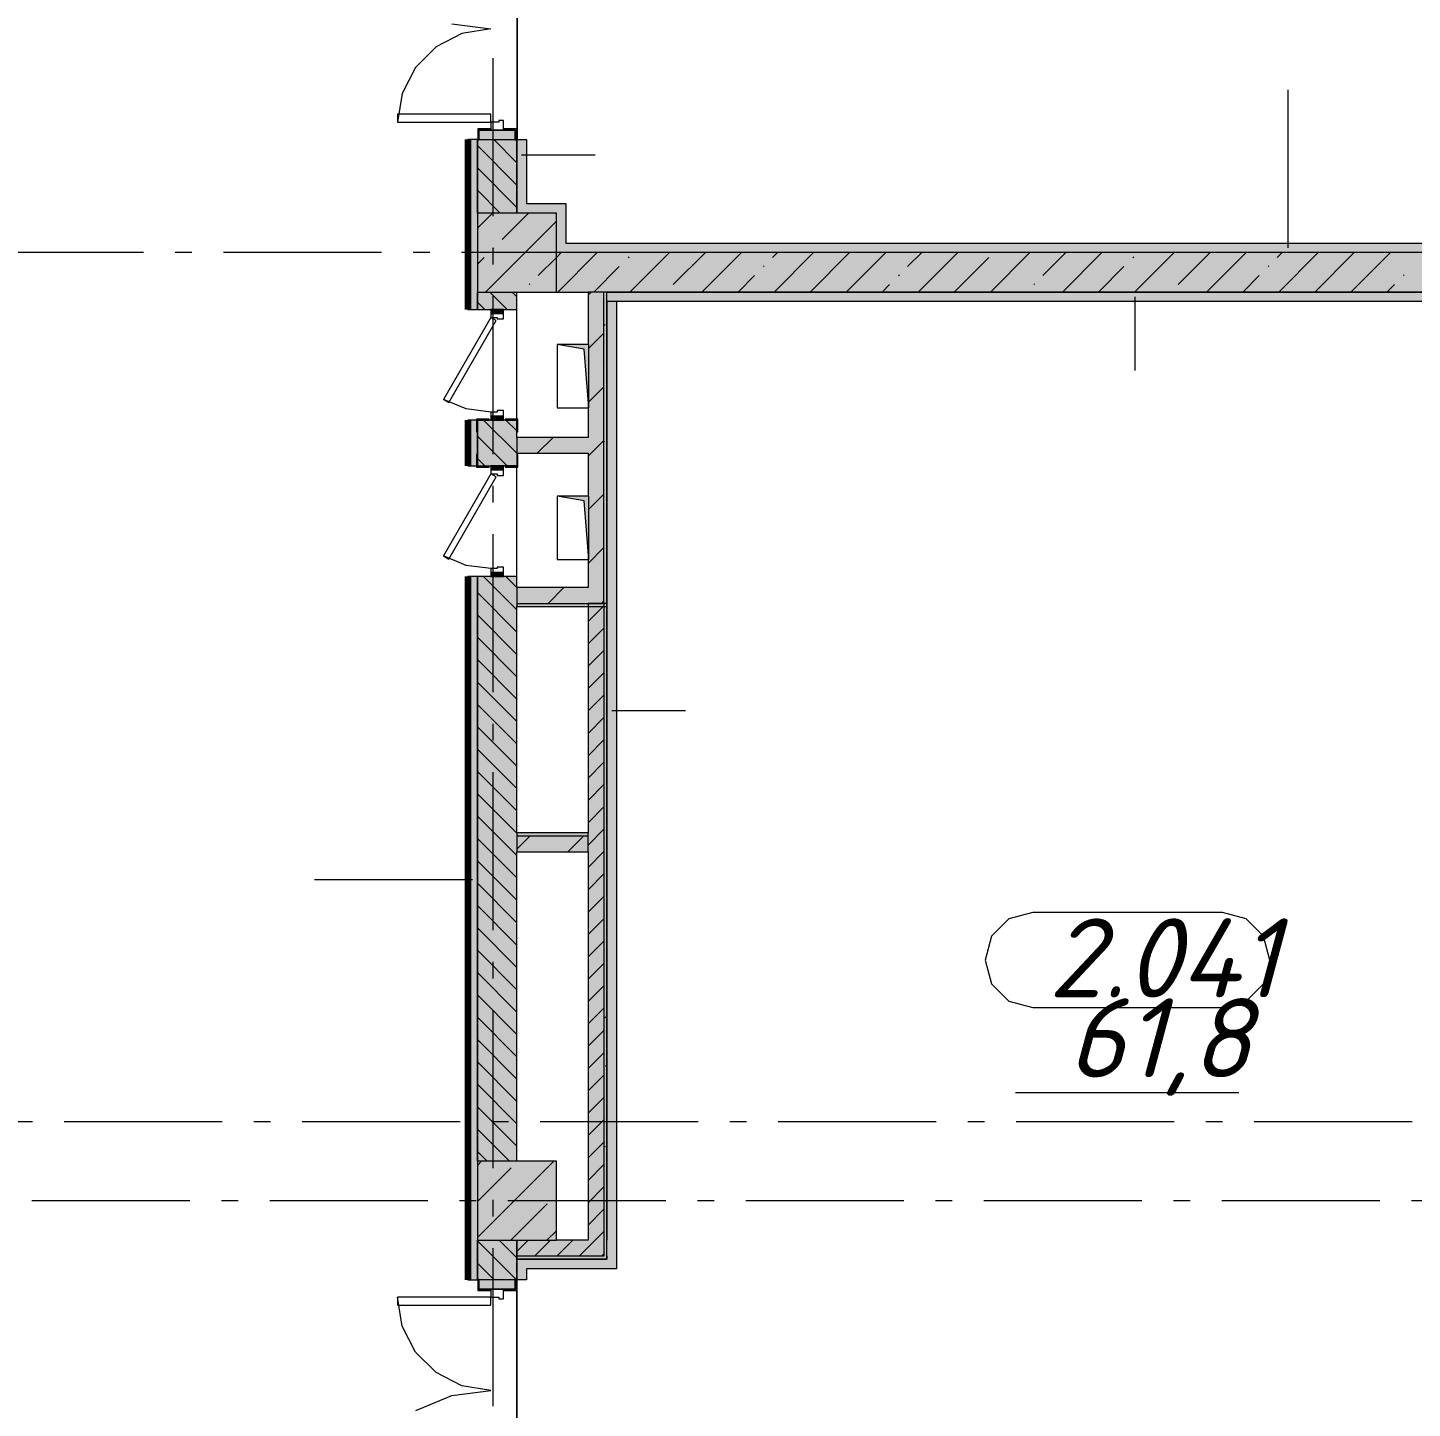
# Model space of a CAD drawing. Header units: millimetres. Extents: x -537608 to 253996, y -217170 to 186033.
# Drawn here: x -275507 to -266746, y -54364 to -45628 of the extents above; entities that cross this region are included whole.
import ezdxf

# ---------------------------------------------------------------- set-up
doc = ezdxf.new("R2010")
doc.units = ezdxf.units.MM
doc.layers.add('16) Лак 1.6м', color=160, linetype='Continuous', lineweight=90)
doc.layers.add('PDF _Геометрия', color=7, linetype='Continuous')
doc.layers.add('PDF _Текст', color=7, linetype='Continuous')
doc.layers.add('PDF _Сплошная заливка', color=7, linetype='Continuous', true_color=0xffffff)
doc.styles.add('PDF ISOCPEUR Italic', font='isocpeui.ttf')

msp = doc.modelspace()

# ---------------------------------------------------------------- hatches: boundary and pattern name
at = {"layer": 'PDF _Сплошная заливка', "transparency": 33554559}
h = msp.add_hatch(color=256, dxfattribs=at)
h.paths.add_polyline_path([(-272661.3507, -55800.6713), (-272411.3518, -55800.6713), (-272413.3519, -55312.6697), (-272661.3507, -55312.6697)], flags=0)
h.paths.add_polyline_path([(-272421.3523, -53550.6703), (-272421.3523, -53548.668), (-272411.3518, -53548.668), (-272411.3518, -53300.6692), (-272661.3507, -53300.6692), (-272657.5055, -53548.668), (-272481.3508, -53550.6703)], flags=0)
h.paths.add_polyline_path([(-272592.1268, -52800.6671), (-272411.3518, -52800.6671), (-272411.3518, -49100.6685), (-272661.3507, -49100.6685), (-272661.3507, -52800.6671)], flags=0)
h.paths.add_polyline_path([(-272411.3518, -48400.6676), (-272411.3518, -48110.669), (-272661.3507, -48110.669), (-272661.3507, -48400.6676), (-272496.3504, -48400.6676)], flags=0)
h.paths.add_polyline_path([(-272411.3518, -47410.6682), (-272411.3518, -47300.6673), (-272661.3507, -47300.6673), (-272661.3507, -47410.6682), (-272496.3504, -47410.6682)], flags=0)
h.paths.add_polyline_path([(-272411.3518, -46800.6673), (-272413.3519, -46337.6679), (-272661.3507, -46337.6679), (-272661.3507, -46800.6673), (-272433.7404, -46800.6673)], flags=0)
h.paths.add_polyline_path([(-272421.3523, -44575.6664), (-272421.3523, -44573.6663), (-272411.3518, -44573.6663), (-272411.3518, -44300.6673), (-272661.3507, -44300.6673), (-272658.1256, -44573.6663), (-272481.3508, -44575.6664)], flags=0)
h.paths.add_polyline_path([(-272440.7655, -43800.6673), (-272411.3518, -43800.6673), (-272411.3518, -38300.6654), (-272661.3507, -38300.6654), (-272661.3507, -43800.6673)], flags=0)
h.paths.add_polyline_path([(-272411.3518, -37800.6654), (-272413.3519, -37312.666), (-272661.3507, -37312.666), (-272661.3507, -37800.6654)], flags=0)
h.paths.add_polyline_path([(-272651.3503, -35550.6644), (-272411.3518, -35548.6643), (-272411.3518, -35300.6655), (-272661.3507, -35300.6655), (-272659.3506, -35548.6643), (-272651.3503, -35548.6643)], flags=0)
h.paths.add_polyline_path([(-272661.3507, -34800.6655), (-272411.3518, -34800.6655), (-272411.3518, -29300.6635), (-272661.3507, -29300.6635), (-272661.3507, -32497.1076)], flags=0)
h.paths.add_polyline_path([(-272411.3518, -28800.6635), (-272413.3519, -28312.6641), (-272661.3507, -28312.6641), (-272659.3506, -28800.6635), (-272421.3523, -28800.6635)], flags=0)
h.paths.add_polyline_path([(-272411.3518, -26550.6625), (-272411.3518, -26300.6636), (-272661.3507, -26300.6636), (-272659.3506, -26548.6646), (-272413.3519, -26550.6625)], flags=0)
h.paths.add_polyline_path([(-272411.3518, -25800.6636), (-272411.3518, -20300.6617), (-272661.3507, -20300.6617), (-272661.3507, -25800.6636), (-272630.2039, -25800.6636)], flags=0)
h.paths.add_polyline_path([(-272661.3507, -19800.6617), (-272411.3518, -19800.6617), (-272413.3519, -19312.6612), (-272661.3507, -19312.6612), (-272661.3507, -19681.3998)], flags=0)
h.paths.add_polyline_path([(-272659.3506, -17550.6606), (-272657.5055, -17548.6606), (-272411.3518, -17548.6606), (-272411.3518, -17300.6604), (-272661.3507, -17300.6604), (-272661.3507, -17550.6606)], flags=0)
h.paths.add_polyline_path([(-272661.3507, -16800.6604), (-272411.3518, -16800.6604), (-272411.3518, -11950.6591), (-272661.3507, -11950.6591), (-272661.3507, -15409.4968)], flags=0)
at = {"layer": 'PDF _Сплошная заливка', "true_color": 0xff7d7d, "transparency": 33554559}
for points in [[(-265221.3495, -47050.6683), (-265221.3495, -46990.6677), (-272101.3522, -46990.6677), (-272101.3522, -47050.6683), (-265275.7708, -47050.6683)], [(-271841.3507, -53420.6706), (-271781.3521, -53420.6706), (-271781.3521, -47360.6679), (-271841.3507, -47360.6679), (-271841.3507, -53300.6692)]]:
    msp.add_hatch(color=11, dxfattribs=at).paths.add_polyline_path(points)
at = {"layer": 'PDF _Сплошная заливка', "transparency": 33554559}
for points in [[(-266113.7491, -47300.6673), (-265161.3488, -47300.6673), (-265161.3488, -47050.6683), (-272161.3508, -47050.6683), (-272161.3508, -47300.6673), (-269465.6624, -47300.6673)], [(-271961.352, -49270.6679), (-271861.3516, -49270.6679), (-271861.3516, -47300.6673), (-271961.352, -47300.6673), (-271961.352, -47632.5387), (-271956.3507, -47632.5387), (-271956.3507, -48032.5382), (-271961.352, -47970.8712), (-271961.352, -48592.539), (-271956.3507, -48592.539), (-271956.3507, -48992.5385), (-271961.352, -48930.8714), (-271961.352, -49170.6675)], [(-271861.3516, -49290.6689), (-271841.3507, -49290.6689), (-271841.3507, -47300.6673), (-271861.3516, -47300.6673), (-271861.3516, -49270.6679)], [(-271961.352, -48320.6682), (-271961.352, -48220.6677), (-272411.3518, -48220.6677), (-272411.3518, -48320.6682), (-271979.5961, -48320.6682)], [(-271961.352, -49270.6679), (-271961.352, -49170.6675), (-272411.3518, -49170.6675), (-272411.3518, -49270.6679), (-271979.5961, -49270.6679)], [(-271961.352, -53300.6692), (-271861.3516, -53300.6692), (-271861.3516, -49270.6679), (-271961.352, -49270.6679), (-271961.352, -52432.6539)], [(-271861.3516, -53400.6696), (-271841.3507, -53400.6696), (-271841.3507, -49270.6679), (-271861.3516, -49270.6679), (-271861.3516, -53300.6692)], [(-271979.5961, -53400.6696), (-271861.3516, -53400.6696), (-271861.3516, -53300.6692), (-272411.3518, -53300.6692), (-272411.3518, -53400.6696)], [(-271979.5961, -53420.6706), (-271841.3507, -53420.6706), (-271841.3507, -53400.6696), (-272411.3518, -53400.6696), (-272411.3518, -53420.6706)]]:
    msp.add_hatch(color=256, dxfattribs=at).paths.add_polyline_path(points)
at = {"layer": 'PDF _Сплошная заливка', "true_color": 0xfca910, "transparency": 33554559}
msp.add_hatch(color=40, dxfattribs=at).paths.add_polyline_path([(-265221.3495, -47360.6679), (-265161.3488, -47360.6679), (-265161.3488, -47300.6673), (-271841.3507, -47300.6673), (-271841.3507, -47360.6679), (-265275.7708, -47360.6679)])
at = {"layer": 'PDF _Сплошная заливка', "true_color": 0xe2e2e2, "transparency": 33554559}
for points in [[(-271956.3507, -48032.5382), (-271956.3507, -47632.5387), (-272156.3516, -47632.5387), (-271986.3522, -47662.538), (-271979.5961, -47745.8552)], [(-271956.3507, -48992.5385), (-271956.3507, -48592.539), (-272156.3516, -48592.539), (-271986.3522, -48622.5382), (-271979.5961, -48705.8554)]]:
    msp.add_hatch(color=254, dxfattribs=at).paths.add_polyline_path(points)

# ---------------------------------------------------------------- linework, layer by layer
at = {"layer": '16) Лак 1.6м'}
for p, q in [((-272721.3514, -46335.6679), (-272721.3514, -47410.6682)), ((-272721.3514, -48110.669), (-272721.3514, -48400.6676)), ((-272721.3514, -49100.6685), (-272721.3514, -53550.6703))]:
    msp.add_line(p, q, dxfattribs=at)
at = {"layer": 'PDF _Геометрия', "color": 9, "lineweight": 9, "true_color": 0xc0c0c0}
for p, q in [((-272411.3518, -44575.6664), (-272411.3518, -46335.6679)), ((-272407.3516, -46335.6679), (-272407.3516, -44575.6664)), ((-272411.3518, -48104.6687), (-272411.3518, -47410.6682)), ((-272411.3518, -49100.6685), (-272411.3518, -48408.668)), ((-272411.3518, -55310.6717), (-272411.3518, -53550.6703)), ((-272411.3518, -53550.6703), (-272411.3518, -55310.6717))]:
    msp.add_line(p, q, dxfattribs=at)
at = {"layer": 'PDF _Геометрия', "lineweight": 9}
for p, q in [((-272822.2303, -45603.2974), (-272576.3521, -45635.667)), ((-272576.3521, -45635.667), (-272758.6707, -45664.5446)), ((-272758.6707, -45664.5446), (-272923.1457, -45748.3484)), ((-272923.1457, -45748.3484), (-273053.6707, -45878.8733)), ((-273053.6707, -45878.8733), (-273137.4745, -46043.3483)), ((-273137.4745, -46043.3483), (-273166.352, -46225.667)), ((-267532.348, -47020.6669), (-267532.348, -46020.6669)), ((-272576.3521, -46175.6668), (-273166.352, -46175.6668)), ((-273166.352, -46175.6668), (-273166.352, -46225.667)), ((-273166.352, -46225.667), (-272576.3521, -46225.667)), ((-272576.3521, -46225.667), (-272576.3521, -46175.6668)), ((-272576.3521, -46225.667), (-272576.3521, -46275.6672)), ((-272526.3518, -46225.667), (-272576.3521, -46225.667)), ((-272496.3504, -46215.6686), (-272526.3518, -46215.6686)), ((-272526.3518, -46215.6686), (-272526.3518, -46225.667)), ((-272496.3504, -46275.6672), (-272496.3504, -46215.6686)), ((-272661.3507, -46335.6679), (-272721.3514, -46335.6679)), ((-272661.3507, -46335.6679), (-272661.3507, -46800.6673)), ((-272661.3507, -46800.6673), (-272661.3507, -46335.6679)), ((-272576.3521, -46267.6668), (-272659.3506, -46267.6668)), ((-272659.3506, -46267.6668), (-272659.3506, -46337.6679)), ((-272659.3506, -46337.6679), (-272651.3503, -46337.6679)), ((-272651.3503, -46337.6679), (-272651.3503, -46275.6672)), ((-272651.3503, -46275.6672), (-272576.3521, -46275.6672)), ((-272421.3523, -46275.6672), (-272651.3503, -46275.6672)), ((-272651.3503, -46275.6672), (-272651.3503, -46335.6679)), ((-272651.3503, -46335.6679), (-272421.3523, -46335.6679)), ((-272576.3521, -46275.6672), (-272576.3521, -46267.6668)), ((-272576.3521, -46275.6672), (-272496.3504, -46275.6672)), ((-272411.3518, -46482.5963), (-272558.2802, -46335.6679)), ((-272413.3519, -46267.6668), (-272496.3504, -46267.6668)), ((-272496.3504, -46267.6668), (-272496.3504, -46275.6672)), ((-272496.3504, -46275.6672), (-272421.3523, -46275.6672)), ((-272421.3523, -46275.6672), (-272421.3523, -46337.6679)), ((-272421.3523, -46335.6679), (-272421.3523, -46275.6672)), ((-272421.3523, -46337.6679), (-272413.3519, -46337.6679)), ((-272413.3519, -46337.6679), (-272413.3519, -46267.6668)), ((-272411.3518, -46335.6679), (-272411.3518, -46740.6687)), ((-272411.3518, -46740.6687), (-272411.3518, -46335.6679)), ((-272411.3518, -46335.6679), (-272351.3511, -46335.6679)), ((-272351.3511, -46335.6679), (-272351.3511, -46740.6687)), ((-272411.3518, -46624.0195), (-272661.3507, -46374.0184)), ((-272411.3518, -46765.4406), (-272661.3507, -46515.4395)), ((-272381.3504, -46431.963), (-271915.2013, -46431.963)), ((-272517.5441, -46800.6673), (-272661.3507, -46656.8606)), ((-272411.3518, -46740.6687), (-272411.3518, -46800.6673)), ((-272411.3518, -46800.6673), (-272411.3518, -46740.6687)), ((-272351.3511, -46740.6687), (-272161.3508, -46740.6687)), ((-272161.3508, -46740.6687), (-272101.3522, -46740.6687)), ((-272101.3522, -46740.6687), (-272101.3522, -46990.6677)), ((-272661.3507, -46896.7472), (-272565.2708, -46800.6673)), ((-272161.3508, -46800.6673), (-272661.3507, -46800.6673)), ((-272661.3507, -46800.6673), (-272661.3507, -47300.6673)), ((-272609.0748, -47300.6673), (-272161.3508, -46852.9453)), ((-272505.014, -46968.5094), (-272337.1718, -46800.6673)), ((-272161.3508, -47300.6673), (-272161.3508, -46800.6673)), ((-272562.0371, -47025.5326), (-272557.2963, -47020.7918)), ((-272101.3522, -46990.6677), (-265221.3495, -46990.6677)), ((-272661.3507, -47124.8462), (-272619.0624, -47082.5579)), ((-272276.9149, -47196.6063), (-272161.3508, -47081.0444)), ((-272161.3508, -47081.0444), (-272130.9747, -47050.6683)), ((-272101.3522, -47050.6683), (-272161.3508, -47050.6683)), ((-272152.8767, -47300.6673), (-271902.8778, -47050.6683)), ((-265221.3495, -47050.6683), (-272101.3522, -47050.6683)), ((-265221.3495, -47050.6683), (-272101.3522, -47050.6683)), ((-271706.6683, -47082.5579), (-271701.9275, -47077.8171)), ((-271696.6808, -47300.6673), (-271446.6796, -47050.6683)), ((-271421.5461, -47253.6316), (-271218.5806, -47050.6683)), ((-271240.4826, -47300.6673), (-270990.4837, -47050.6683)), ((-270794.2742, -47082.5579), (-270762.3846, -47050.6683)), ((-270784.2867, -47300.6673), (-270534.2855, -47050.6683)), ((-270556.1876, -47300.6673), (-270306.1865, -47050.6683)), ((-270328.0885, -47300.6673), (-270078.0896, -47050.6683)), ((-269938.9054, -47139.5832), (-269849.9905, -47050.6683)), ((-269871.8926, -47300.6673), (-269621.8915, -47050.6683)), ((-269643.7935, -47300.6673), (-269425.682, -47082.5579)), ((-269415.6944, -47300.6673), (-269165.6934, -47050.6683)), ((-269083.5345, -47196.6063), (-268937.5965, -47050.6683)), ((-268959.4963, -47300.6673), (-268709.4974, -47050.6683)), ((-268513.2879, -47082.5579), (-268508.5471, -47077.8171)), ((-268503.3003, -47300.6673), (-268253.2992, -47050.6683)), ((-268228.1657, -47253.6316), (-268025.2024, -47050.6683)), ((-268047.1022, -47300.6673), (-267797.1033, -47050.6683)), ((-267600.8938, -47082.5579), (-267569.0042, -47050.6683)), ((-267590.9062, -47300.6673), (-267340.9051, -47050.6683)), ((-267362.8071, -47300.6673), (-267112.8083, -47050.6683)), ((-267134.7081, -47300.6673), (-266884.7092, -47050.6683)), ((-271924.7777, -47300.6673), (-271763.6936, -47139.5832)), ((-271012.3836, -47300.6673), (-270908.3226, -47196.6063)), ((-270851.2995, -47139.5832), (-270846.5566, -47134.8402)), ((-269995.9285, -47196.6063), (-269991.1878, -47191.8656)), ((-268731.3994, -47300.6673), (-268570.3132, -47139.5832)), ((-267819.0053, -47300.6673), (-267714.9444, -47196.6063)), ((-267657.919, -47139.5832), (-267653.1783, -47134.8402)), ((-266802.5481, -47196.6063), (-266797.8073, -47191.8656)), ((-272661.3507, -47300.6673), (-272161.3508, -47300.6673)), ((-272661.3507, -47410.6682), (-272661.3507, -47300.6673)), ((-272661.3507, -47300.6673), (-272661.3507, -47410.6682)), ((-272473.2299, -47410.6682), (-272583.2307, -47300.6673)), ((-272411.3518, -47331.1251), (-272441.8096, -47300.6673)), ((-272411.3518, -47410.6682), (-272411.3518, -47300.6673)), ((-272333.9402, -47253.6316), (-272329.1972, -47248.8909)), ((-272161.3508, -47300.6673), (-271961.352, -47300.6673)), ((-271961.352, -47320.9911), (-271941.0282, -47300.6673)), ((-271961.352, -47300.6673), (-271961.352, -47632.5387)), ((-271861.3516, -47300.6673), (-271961.352, -47300.6673)), ((-271861.3516, -49270.6679), (-271861.3516, -47300.6673)), ((-271841.3507, -47300.6673), (-271861.3516, -47300.6673)), ((-271841.3507, -47360.6679), (-271841.3507, -47300.6673)), ((-271841.3507, -47300.6673), (-265161.3488, -47300.6673)), ((-271841.3507, -47360.6679), (-271841.3507, -47300.6673)), ((-265161.3488, -47300.6673), (-271841.3507, -47300.6673)), ((-270099.9894, -47300.6673), (-270052.9539, -47253.6316)), ((-269140.5598, -47253.6316), (-269135.8168, -47248.8909)), ((-266906.6112, -47300.6673), (-266859.5734, -47253.6316)), ((-272614.651, -47410.6682), (-272661.3507, -47363.9684)), ((-271841.3507, -49290.6689), (-271841.3507, -47360.6679)), ((-271781.3521, -47360.6679), (-271841.3507, -47360.6679)), ((-271841.3507, -47360.6679), (-271841.3507, -49270.6679)), ((-265221.3495, -47360.6679), (-271781.3521, -47360.6679)), ((-271781.3521, -47360.6679), (-271781.3521, -53420.6706)), ((-268501.4639, -47330.6686), (-268501.4639, -47796.8177)), ((-272576.3521, -47460.6684), (-272876.3512, -47980.2839)), ((-272841.7102, -48000.2827), (-272541.7111, -47480.6672)), ((-272721.3514, -47410.6682), (-272661.3507, -47410.6682)), ((-272661.3507, -47410.6682), (-272576.3521, -47410.6682)), ((-272496.3504, -47410.6682), (-272576.3521, -47410.6682)), ((-272576.3521, -47410.6682), (-272576.3521, -47435.6683)), ((-272496.3504, -47435.6683), (-272576.3521, -47435.6683)), ((-272576.3521, -47435.6683), (-272576.3521, -47460.6684)), ((-272576.3521, -47435.6683), (-272496.3504, -47435.6683)), ((-272576.3521, -47460.6684), (-272536.3524, -47460.6684)), ((-272541.7111, -47480.6672), (-272576.3521, -47460.6684)), ((-272536.3524, -47460.6684), (-272536.3524, -47470.6688)), ((-272536.3524, -47470.6688), (-272496.3504, -47470.6688)), ((-272496.3504, -47435.6683), (-272496.3504, -47410.6682)), ((-272496.3504, -47410.6682), (-272411.3518, -47410.6682)), ((-272496.3504, -47470.6688), (-272496.3504, -47435.6683)), ((-271956.3507, -47655.4031), (-271861.3516, -47560.4018)), ((-271956.3507, -47994.8142), (-271861.3516, -47899.813)), ((-272876.3512, -47980.2839), (-272841.7102, -48000.2827)), ((-272731.6425, -48040.2243), (-272876.3512, -47980.2839)), ((-271961.352, -47970.8712), (-271961.352, -48220.6677)), ((-272576.3521, -48060.6688), (-272731.6425, -48040.2243)), ((-272576.3521, -48060.6688), (-272576.3521, -48085.6689)), ((-272536.3524, -48060.6688), (-272576.3521, -48060.6688)), ((-272576.3521, -48085.6689), (-272496.3504, -48085.6689)), ((-272496.3504, -48085.6689), (-272576.3521, -48085.6689)), ((-272576.3521, -48085.6689), (-272576.3521, -48110.669)), ((-272496.3504, -48050.6683), (-272536.3524, -48050.6683)), ((-272536.3524, -48050.6683), (-272536.3524, -48060.6688)), ((-272496.3504, -48085.6689), (-272496.3504, -48050.6683)), ((-272496.3504, -48110.669), (-272496.3504, -48085.6689)), ((-272661.3507, -48110.669), (-272721.3514, -48110.669)), ((-272576.3521, -48110.669), (-272661.3507, -48110.669)), ((-272661.3507, -48110.669), (-272661.3507, -48400.6676)), ((-272661.3507, -48400.6676), (-272661.3507, -48110.669)), ((-272411.3518, -48321.0751), (-272621.7579, -48110.669)), ((-272576.3521, -48110.669), (-272496.3504, -48110.669)), ((-272411.3518, -48110.669), (-272496.3504, -48110.669)), ((-272411.3518, -48179.654), (-272480.3368, -48110.669)), ((-272411.3518, -48220.6677), (-272411.3518, -48110.669)), ((-272473.1804, -48400.6676), (-272661.3507, -48212.4973)), ((-271961.352, -48220.6677), (-272411.3518, -48220.6677)), ((-272411.3518, -48220.6677), (-272411.3518, -48320.6682)), ((-272282.2047, -48320.6682), (-272182.2064, -48220.6677)), ((-271961.352, -48339.2245), (-271861.3516, -48239.2262)), ((-272614.6015, -48400.6676), (-272661.3507, -48353.9184)), ((-272411.3518, -48320.6682), (-272411.3518, -48400.6676)), ((-272411.3518, -48320.6682), (-271961.352, -48320.6682)), ((-271961.352, -48320.6682), (-271961.352, -48592.539)), ((-272721.3514, -48400.6676), (-272661.3507, -48400.6676)), ((-272661.3507, -48400.6676), (-272576.3521, -48400.6676)), ((-272496.3504, -48400.6676), (-272576.3521, -48400.6676)), ((-272576.3521, -48400.6676), (-272576.3521, -48425.6677)), ((-272496.3504, -48425.6677), (-272576.3521, -48425.6677)), ((-272576.3521, -48425.6677), (-272576.3521, -48450.6678)), ((-272576.3521, -48425.6677), (-272496.3504, -48425.6677)), ((-272411.3518, -48400.6676), (-272496.3504, -48400.6676)), ((-272496.3504, -48425.6677), (-272496.3504, -48400.6676)), ((-272496.3504, -48460.6683), (-272496.3504, -48425.6677)), ((-272576.3521, -48450.6678), (-272876.3512, -48970.2834)), ((-272841.7102, -48990.2843), (-272541.7111, -48470.6688)), ((-272576.3521, -48450.6678), (-272536.3524, -48450.6678)), ((-272541.7111, -48470.6688), (-272576.3521, -48450.6678)), ((-272536.3524, -48450.6678), (-272536.3524, -48460.6683)), ((-272536.3524, -48460.6683), (-272496.3504, -48460.6683)), ((-271956.3507, -48673.6364), (-271861.3516, -48578.6373)), ((-272876.3512, -48970.2834), (-272841.7102, -48990.2843)), ((-272731.6425, -49030.2238), (-272876.3512, -48970.2834)), ((-271961.352, -49018.0489), (-271861.3516, -48918.0484)), ((-271961.352, -48930.8714), (-271961.352, -49170.6675)), ((-272576.3521, -49050.6683), (-272731.6425, -49030.2238)), ((-272576.3521, -49050.6683), (-272576.3521, -49075.6684)), ((-272536.3524, -49050.6683), (-272576.3521, -49050.6683)), ((-272496.3504, -49040.6678), (-272536.3524, -49040.6678)), ((-272536.3524, -49040.6678), (-272536.3524, -49050.6683)), ((-272496.3504, -49075.6684), (-272496.3504, -49040.6678)), ((-272661.3507, -49100.6685), (-272721.3514, -49100.6685)), ((-272576.3521, -49100.6685), (-272661.3507, -49100.6685)), ((-272661.3507, -49100.6685), (-272661.3507, -52800.6671)), ((-272661.3507, -52800.6671), (-272661.3507, -49100.6685)), ((-272411.3518, -49311.025), (-272621.7084, -49100.6685)), ((-272576.3521, -49075.6684), (-272496.3504, -49075.6684)), ((-272496.3504, -49075.6684), (-272576.3521, -49075.6684)), ((-272576.3521, -49075.6684), (-272576.3521, -49100.6685)), ((-272576.3521, -49100.6685), (-272496.3504, -49100.6685)), ((-272496.3504, -49100.6685), (-272496.3504, -49075.6684)), ((-272411.3518, -49100.6685), (-272496.3504, -49100.6685)), ((-272411.3518, -49169.6039), (-272480.2872, -49100.6685)), ((-272411.3518, -49170.6675), (-272411.3518, -49100.6685)), ((-272411.3518, -49452.4461), (-272661.3507, -49202.4473)), ((-271961.352, -49170.6675), (-272411.3518, -49170.6675)), ((-272411.3518, -49170.6675), (-272411.3518, -49270.6679)), ((-272213.9711, -49270.6679), (-272113.9707, -49170.6675)), ((-272411.3518, -49270.6679), (-272411.3518, -49290.6689)), ((-272411.3518, -49270.6679), (-271961.352, -49270.6679)), ((-272411.3518, -49290.6689), (-271961.352, -49290.6689)), ((-272411.3518, -50722.1187), (-272411.3518, -49290.6689)), ((-271961.352, -49270.6679), (-271861.3516, -49270.6679)), ((-271861.3516, -49270.6679), (-271961.352, -49270.6679)), ((-271961.352, -49270.6679), (-271961.352, -50722.1187)), ((-271961.352, -49385.7433), (-271861.3516, -49285.7429)), ((-271961.352, -49290.6689), (-271861.3516, -49290.6689)), ((-271874.56, -49270.6679), (-271861.3516, -49257.4595)), ((-271861.3516, -49270.6679), (-271861.3516, -53300.6692)), ((-271841.3507, -49270.6679), (-271861.3516, -49270.6679)), ((-271861.3516, -49290.6689), (-271841.3507, -49290.6689)), ((-271841.3507, -53300.6692), (-271841.3507, -49270.6679)), ((-271841.3507, -49270.6679), (-271841.3507, -49290.6689)), ((-271841.3507, -49290.6689), (-271841.3507, -53300.6692)), ((-272411.3518, -49593.8673), (-272661.3507, -49343.8684)), ((-272411.3518, -49735.2884), (-272661.3507, -49485.2895)), ((-271961.352, -49527.1644), (-271861.3516, -49427.1641)), ((-271961.352, -49668.5856), (-271861.3516, -49568.5852)), ((-272411.3518, -49876.7095), (-272661.3507, -49626.7106)), ((-271961.352, -49810.0067), (-271861.3516, -49710.0084)), ((-272411.3518, -50018.1328), (-272661.3507, -49768.1317)), ((-272411.3518, -50159.5517), (-272661.3507, -49909.555)), ((-271961.352, -49951.43), (-271861.3516, -49851.4295)), ((-271961.352, -50092.8489), (-271861.3516, -49992.8485)), ((-271811.3514, -49949.2856), (-271345.2001, -49949.2856)), ((-272411.3518, -50300.975), (-272661.3507, -50050.974)), ((-272411.3518, -50442.3983), (-272661.3507, -50192.3972)), ((-271961.352, -50234.2722), (-271861.3516, -50134.2718)), ((-271961.352, -50375.6912), (-271861.3516, -50275.695)), ((-272411.3518, -50583.8172), (-272661.3507, -50333.8162)), ((-271961.352, -50517.1145), (-271861.3516, -50417.114)), ((-272411.3518, -50725.2405), (-272661.3507, -50475.2395)), ((-272411.3518, -50866.6595), (-272661.3507, -50616.6584)), ((-271961.352, -50658.5377), (-271861.3516, -50558.5373)), ((-271961.352, -50722.1187), (-272411.3518, -50722.1187)), ((-272411.3518, -50722.1187), (-272411.3518, -50742.1197)), ((-271961.352, -50799.9567), (-271861.3516, -50699.9562)), ((-271961.352, -50742.1197), (-271961.352, -50722.1187)), ((-272411.3518, -51008.0827), (-272661.3507, -50758.0817)), ((-272411.3518, -50825.6931), (-272327.7784, -50742.1197)), ((-272411.3518, -50742.1197), (-271961.352, -50742.1197)), ((-272411.3518, -50742.1197), (-272411.3518, -50842.1201)), ((-272088.3678, -50842.1201), (-271988.3673, -50742.1197)), ((-271961.352, -50842.1201), (-271961.352, -50742.1197)), ((-272411.3518, -50842.1201), (-271961.352, -50842.1201)), ((-272411.3518, -52800.6671), (-272411.3518, -50842.1201)), ((-271961.352, -50941.38), (-271861.3516, -50841.3795)), ((-271961.352, -50842.1201), (-271961.352, -53300.6692)), ((-272411.3518, -51149.5017), (-272661.3507, -50899.505)), ((-271961.352, -51082.7989), (-271861.3516, -50982.7985)), ((-272691.3521, -51020.2513), (-273691.3521, -51020.2513)), ((-272411.3518, -51290.925), (-272661.3507, -51040.9239)), ((-271961.352, -51224.2222), (-271861.3516, -51124.2217)), ((-272411.3518, -51432.344), (-272661.3507, -51182.3472)), ((-272411.3518, -51573.7672), (-272661.3507, -51323.7662)), ((-271961.352, -51365.6412), (-271861.3516, -51265.645)), ((-271961.352, -51507.0644), (-271861.3516, -51407.064)), ((-272411.3518, -51715.1905), (-272661.3507, -51465.1894)), ((-271961.352, -51648.4877), (-271861.3516, -51548.4872)), ((-272411.3518, -51856.6095), (-272661.3507, -51606.6084)), ((-272411.3518, -51998.0328), (-272661.3507, -51748.0317)), ((-271961.352, -51789.9066), (-271861.3516, -51689.9062)), ((-271961.352, -51931.3299), (-271861.3516, -51831.3295)), ((-272411.3518, -52139.4517), (-272661.3507, -51889.4506)), ((-272411.3518, -52280.875), (-272661.3507, -52030.8739)), ((-271961.352, -52072.7489), (-271861.3516, -51972.7484)), ((-271961.352, -52214.1721), (-271861.3516, -52114.1717)), ((-272411.3518, -52422.294), (-272661.3507, -52172.2972)), ((-271961.352, -52355.5911), (-271861.3516, -52255.5907)), ((-272411.3518, -52563.7172), (-272661.3507, -52313.7161)), ((-272411.3518, -52705.1405), (-272661.3507, -52455.1394)), ((-271961.352, -52497.0144), (-271861.3516, -52397.0139)), ((-271961.352, -52638.4333), (-271861.3516, -52538.4372)), ((-272457.242, -52800.6671), (-272661.3507, -52596.5584)), ((-272598.6631, -52800.6671), (-272661.3507, -52737.9816)), ((-271961.352, -52779.8566), (-271861.3516, -52679.8562)), ((-272661.3507, -52827.3121), (-272634.7101, -52800.6671)), ((-272661.3507, -53283.5058), (-272178.5141, -52800.6671)), ((-272161.3508, -52800.6671), (-272661.3507, -52800.6671)), ((-272661.3507, -52800.6671), (-272661.3507, -53300.6692)), ((-272161.3508, -53300.6692), (-272161.3508, -52800.6671)), ((-271961.352, -52921.2799), (-271861.3516, -52821.2794)), ((-272661.3507, -53055.4089), (-272447.9887, -52842.0469)), ((-271961.352, -53062.6988), (-271861.3516, -52962.6984)), ((-272450.415, -53300.6692), (-272219.8896, -53070.1437)), ((-272162.8664, -53013.1206), (-272161.3508, -53011.6049)), ((-271961.352, -53204.1221), (-271861.3516, -53104.1217)), ((-272222.3159, -53300.6692), (-272161.3508, -53239.7062)), ((-271916.478, -53300.6692), (-271861.3516, -53245.5406)), ((-272661.3507, -53300.6692), (-272161.3508, -53300.6692)), ((-272661.3507, -53550.6703), (-272661.3507, -53300.6692)), ((-272661.3507, -53300.6692), (-272661.3507, -53550.6703)), ((-272416.3488, -53548.668), (-272661.3507, -53303.6661)), ((-272411.3518, -53412.2439), (-272522.9265, -53300.6692)), ((-272411.3518, -53371.2775), (-272340.7414, -53300.6692)), ((-272411.3518, -53420.6706), (-272411.3518, -53300.6692)), ((-272411.3518, -53300.6692), (-272411.3518, -53400.6696)), ((-272299.3206, -53400.6696), (-272199.3203, -53300.6692)), ((-271961.352, -53300.6692), (-272161.3508, -53300.6692)), ((-272157.8995, -53400.6696), (-272057.8991, -53300.6692)), ((-272016.4784, -53400.6696), (-271916.478, -53300.6692)), ((-271861.3516, -53300.6692), (-271861.3516, -53400.6696)), ((-271841.3507, -53400.6696), (-271841.3507, -53300.6692)), ((-272411.3518, -53400.6696), (-272411.3518, -53420.6706)), ((-271861.3516, -53400.6696), (-272411.3518, -53400.6696)), ((-272411.3518, -53550.6703), (-272411.3518, -53420.6706)), ((-272411.3518, -53420.6706), (-271841.3507, -53420.6706)), ((-272351.3511, -53420.6706), (-272411.3518, -53420.6706)), ((-272411.3518, -53420.6706), (-272411.3518, -53550.6703)), ((-271841.3507, -53420.6706), (-272351.3511, -53420.6706)), ((-271875.0573, -53400.6696), (-271861.3516, -53386.9639)), ((-271841.3507, -53420.6706), (-271841.3507, -53400.6696)), ((-271841.3507, -53400.6696), (-271841.3507, -53420.6706)), ((-271781.3521, -53420.6706), (-271781.3521, -53480.6691)), ((-272555.7699, -53550.6703), (-272661.3507, -53445.0894)), ((-271781.3521, -53480.6691), (-272351.3511, -53480.6691)), ((-272351.3511, -53480.6691), (-272351.3511, -53550.6703)), ((-272721.3514, -53550.6703), (-272661.3507, -53550.6703)), ((-272651.3503, -53548.668), (-272659.3506, -53548.668)), ((-272659.3506, -53548.668), (-272659.3506, -53618.6692)), ((-272651.3503, -53610.6688), (-272651.3503, -53548.668)), ((-272421.3523, -53550.6703), (-272651.3503, -53550.6703)), ((-272651.3503, -53550.6703), (-272651.3503, -53610.6688)), ((-272576.3521, -53610.6688), (-272651.3503, -53610.6688)), ((-272651.3503, -53610.6688), (-272421.3523, -53610.6688)), ((-272496.3504, -53610.6688), (-272576.3521, -53610.6688)), ((-272576.3521, -53610.6688), (-272576.3521, -53660.669)), ((-272576.3521, -53618.6692), (-272576.3521, -53610.6688)), ((-272496.3504, -53670.6673), (-272496.3504, -53610.6688)), ((-272421.3523, -53610.6688), (-272496.3504, -53610.6688)), ((-272496.3504, -53610.6688), (-272496.3504, -53618.6692)), ((-272421.3523, -53548.668), (-272421.3523, -53610.6688)), ((-272413.3519, -53548.668), (-272421.3523, -53548.668)), ((-272421.3523, -53610.6688), (-272421.3523, -53550.6703)), ((-272413.3519, -53618.6692), (-272413.3519, -53548.668)), ((-272351.3511, -53550.6703), (-272411.3518, -53550.6703)), ((-273166.352, -53660.669), (-273166.352, -53710.6692)), ((-272576.3521, -53660.669), (-273166.352, -53660.669)), ((-273137.4745, -53842.9898), (-273166.352, -53660.669)), ((-272659.3506, -53618.6692), (-272576.3521, -53618.6692)), ((-272576.3521, -53710.6692), (-272576.3521, -53660.669)), ((-272576.3521, -53660.669), (-272526.3518, -53660.669)), ((-272526.3518, -53660.669), (-272526.3518, -53670.6673)), ((-272526.3518, -53670.6673), (-272496.3504, -53670.6673)), ((-272496.3504, -53618.6692), (-272413.3519, -53618.6692)), ((-273166.352, -53710.6692), (-272576.3521, -53710.6692)), ((-273053.6707, -54007.4626), (-273137.4745, -53842.9898)), ((-272923.1457, -54137.9876), (-273053.6707, -54007.4626)), ((-272758.6707, -54221.7935), (-272923.1457, -54137.9876)), ((-272576.3521, -54250.669), (-272758.6707, -54221.7935)), ((-273051.3519, -54377.9473), (-272822.2303, -54283.0408)), ((-272822.2303, -54283.0408), (-272576.3521, -54250.669))]:
    msp.add_line(p, q, dxfattribs=at)
at = {"layer": 'PDF _Геометрия', "color": 253, "lineweight": 9, "true_color": 0xaaaaaa}
for p, q in [((-272561.3503, -46820.257), (-272561.3503, -45820.257)), ((-272411.3518, -46685.6672), (-272411.3518, -46678.6679)), ((-272561.3503, -47126.0906), (-272561.3503, -47020.2578)), ((-274773.4141, -47050.6683), (-275773.4119, -47050.6683)), ((-274467.5805, -47050.6683), (-274573.4133, -47050.6683)), ((-273267.5796, -47050.6683), (-274267.5796, -47050.6683)), ((-272961.746, -47050.6683), (-273067.5788, -47050.6683)), ((-271761.7452, -47050.6683), (-272761.7452, -47050.6683)), ((-271455.9116, -47050.6683), (-271561.7465, -47050.6683)), ((-270255.9129, -47050.6683), (-271255.9128, -47050.6683)), ((-269950.0792, -47050.6683), (-270055.912, -47050.6683)), ((-268750.0784, -47050.6683), (-269750.0784, -47050.6683)), ((-268444.2448, -47050.6683), (-268550.0776, -47050.6683)), ((-267244.2439, -47050.6683), (-268244.2461, -47050.6683)), ((-266938.4103, -47050.6683), (-267044.2453, -47050.6683)), ((-272561.3503, -48326.0915), (-272561.3503, -47326.0915)), ((-271956.3507, -47632.5387), (-272156.3516, -47632.5387)), ((-272156.3516, -47632.5387), (-272156.3516, -48032.5382)), ((-271986.3522, -47662.538), (-272156.3516, -47632.5387)), ((-271956.3507, -48032.5382), (-271956.3507, -47632.5387)), ((-271956.3507, -48032.5382), (-271986.3522, -47662.538)), ((-272156.3516, -48032.5382), (-271956.3507, -48032.5382)), ((-272561.3503, -48631.9251), (-272561.3503, -48526.0923)), ((-271956.3507, -48592.539), (-272156.3516, -48592.539)), ((-272156.3516, -48592.539), (-272156.3516, -48992.5385)), ((-271986.3522, -48622.5382), (-272156.3516, -48592.539)), ((-271956.3507, -48992.5385), (-271956.3507, -48592.539)), ((-271956.3507, -48992.5385), (-271986.3522, -48622.5382)), ((-272561.3503, -49831.9259), (-272561.3503, -48831.9259)), ((-272156.3516, -48992.5385), (-271956.3507, -48992.5385)), ((-272561.3503, -50137.7595), (-272561.3503, -50031.9246)), ((-272561.3503, -51337.7604), (-272561.3503, -50337.7604)), ((-269147.8928, -51227.1545), (-269297.8933, -51267.3458)), ((-267947.8919, -51227.1545), (-269147.8928, -51227.1545)), ((-267797.8934, -51267.3458), (-267947.8919, -51227.1545)), ((-269297.8933, -51267.3458), (-269407.7005, -51377.1552)), ((-267688.0841, -51377.1552), (-267797.8934, -51267.3458)), ((-269407.7005, -51377.1552), (-269447.894, -51527.1558)), ((-267647.8928, -51527.1558), (-267688.0841, -51377.1552)), ((-272561.3503, -51643.5919), (-272561.3503, -51537.7569)), ((-269447.894, -51527.1558), (-269407.7005, -51677.1564)), ((-267688.0841, -51677.1564), (-267647.8928, -51527.1558)), ((-269407.7005, -51677.1564), (-269297.8933, -51786.9614)), ((-267797.8934, -51786.9614), (-267688.0841, -51677.1564)), ((-272561.3503, -52843.5926), (-272561.3503, -51843.5927)), ((-269297.8933, -51786.9614), (-269147.8928, -51827.1528)), ((-269147.8928, -51827.1528), (-267947.8919, -51827.1528)), ((-267947.8919, -51827.1528), (-267797.8934, -51786.9614)), ((-269256.9313, -52365.1889), (-267844.0183, -52365.1889)), ((-275475.6152, -52550.6703), (-275581.448, -52550.6703)), ((-274275.6145, -52550.6703), (-275275.6144, -52550.6703)), ((-273969.7808, -52550.6703), (-274075.6157, -52550.6703)), ((-272769.7821, -52550.6703), (-273769.7821, -52550.6703)), ((-272463.9485, -52550.6703), (-272569.7813, -52550.6703)), ((-271263.9477, -52550.6703), (-272263.9477, -52550.6703)), ((-270958.114, -52550.6703), (-271063.9468, -52550.6703)), ((-269758.1132, -52550.6703), (-270758.1131, -52550.6703)), ((-269452.2796, -52550.6703), (-269558.1145, -52550.6703)), ((-268252.2809, -52550.6703), (-269252.2809, -52550.6703)), ((-267946.4473, -52550.6703), (-268052.28, -52550.6703)), ((-266746.4464, -52550.6703), (-267746.4464, -52550.6703)), ((-274481.0903, -53050.6681), (-275481.0902, -53050.6681)), ((-274175.2566, -53050.6681), (-274281.0915, -53050.6681)), ((-272975.2579, -53050.6681), (-273975.2579, -53050.6681)), ((-272669.4243, -53050.6681), (-272775.2571, -53050.6681)), ((-272561.3503, -53149.4241), (-272561.3503, -53043.5935)), ((-271469.4235, -53050.6681), (-272469.4235, -53050.6681)), ((-271163.5899, -53050.6681), (-271269.4226, -53050.6681)), ((-269963.589, -53050.6681), (-270963.5911, -53050.6681)), ((-269657.7575, -53050.6681), (-269763.5904, -53050.6681)), ((-268457.7567, -53050.6681), (-269457.7567, -53050.6681)), ((-268151.9231, -53050.6681), (-268257.7558, -53050.6681)), ((-266951.9222, -53050.6681), (-267951.9222, -53050.6681)), ((-266646.0886, -53050.6681), (-266751.9236, -53050.6681)), ((-272561.3503, -54349.425), (-272561.3503, -53349.425))]:
    msp.add_line(p, q, dxfattribs=at)
at = {"layer": 'PDF _Геометрия', "color": 8, "lineweight": 9, "true_color": 0x787878}
for p, q in [((-271853.6074, -47510.9355), (-271856.9618, -47505.1269)), ((-271841.3507, -47735.366), (-271843.3486, -47731.904)), ((-271859.6637, -48244.5612), (-271861.3516, -48247.4849)), ((-271842.6661, -49968.2876), (-271846.0183, -49962.4789)), ((-272009.3931, -50739.1012), (-272011.137, -50742.1197)), ((-271860.6411, -51294.2535), (-271861.3516, -51295.485)), ((-271850.6773, -51886.5958), (-271854.0294, -51892.4045)), ((-271858.9489, -51972.0853), (-271861.3516, -51967.9258)), ((-271845.3358, -52198.8646), (-271848.6901, -52193.056)), ((-271854.3244, -52705.7132), (-271857.6765, -52711.5218))]:
    msp.add_line(p, q, dxfattribs=at)
at = {"layer": 'PDF _Геометрия', "color": 253, "lineweight": 20, "true_color": 0xaaaaaa}
for p, q in [((-272586.3504, -48104.6687), (-272667.351, -48104.6687)), ((-272667.351, -48104.6687), (-272667.351, -48185.6671)), ((-272661.3507, -48110.669), (-272586.3504, -48110.669)), ((-272661.3507, -48185.6671), (-272661.3507, -48110.669)), ((-272586.3504, -48110.669), (-272586.3504, -48104.6687)), ((-272486.3521, -48104.6687), (-272486.3521, -48110.669)), ((-272405.3516, -48104.6687), (-272486.3521, -48104.6687)), ((-272486.3521, -48110.669), (-272411.3518, -48110.669)), ((-272411.3518, -48110.669), (-272411.3518, -48185.6671)), ((-272405.3516, -48185.6671), (-272405.3516, -48104.6687)), ((-272667.351, -48185.6671), (-272661.3507, -48185.6671)), ((-272411.3518, -48185.6671), (-272405.3516, -48185.6671)), ((-272661.3507, -48327.6674), (-272667.351, -48327.6674)), ((-272667.351, -48327.6674), (-272667.351, -48408.668)), ((-272661.3507, -48402.6677), (-272661.3507, -48327.6674)), ((-272405.3516, -48327.6674), (-272411.3518, -48327.6674)), ((-272411.3518, -48327.6674), (-272411.3518, -48402.6677)), ((-272405.3516, -48408.668), (-272405.3516, -48327.6674)), ((-272667.351, -48408.668), (-272586.3504, -48408.668)), ((-272586.3504, -48402.6677), (-272661.3507, -48402.6677)), ((-272586.3504, -48408.668), (-272586.3504, -48402.6677)), ((-272486.3521, -48402.6677), (-272486.3521, -48408.668)), ((-272411.3518, -48402.6677), (-272486.3521, -48402.6677)), ((-272486.3521, -48408.668), (-272405.3516, -48408.668))]:
    msp.add_line(p, q, dxfattribs=at)
at = {"layer": 'PDF _Сплошная заливка', "color": 11, "lineweight": 35, "true_color": 0xff7d7d, "transparency": 33554559}
for points in [[(-272661.3507, -47410.6682), (-272661.3507, -46335.6679), (-272721.3514, -47410.6682), (-272721.3514, -46335.6679)], [(-272351.3511, -46740.6687), (-272351.3511, -46335.6679), (-272411.3518, -46740.6687), (-272411.3518, -46335.6679)], [(-272161.3508, -46800.6673), (-272161.3508, -46740.6687), (-272411.3518, -46800.6673), (-272411.3518, -46740.6687)], [(-272101.3522, -47050.6683), (-272101.3522, -46740.6687), (-272161.3508, -47050.6683), (-272161.3508, -46740.6687)], [(-272661.3507, -48400.6676), (-272661.3507, -48110.669), (-272721.3514, -48400.6676), (-272721.3514, -48110.669)], [(-272661.3507, -53550.6703), (-272661.3507, -49100.6685), (-272721.3514, -53550.6703), (-272721.3514, -49100.6685)], [(-272351.3511, -53550.6703), (-272351.3511, -53420.6706), (-272411.3518, -53550.6703), (-272411.3518, -53420.6706)], [(-272351.3511, -53480.6691), (-271781.3521, -53480.6691), (-272351.3511, -53420.6706), (-271781.3521, -53420.6706)]]:
    msp.add_solid(points, dxfattribs=at)
at = {"layer": 'PDF _Сплошная заливка', "color": 7, "lineweight": 35, "true_color": 0xf4f4f4, "transparency": 33554559}
for points in [[(-272421.3523, -46335.6679), (-272421.3523, -46275.6672), (-272651.3503, -46335.6679), (-272651.3503, -46275.6672)], [(-272496.3504, -47435.6683), (-272496.3504, -47410.6682), (-272576.3521, -47435.6683), (-272576.3521, -47410.6682)], [(-272496.3504, -48110.669), (-272496.3504, -48085.6689), (-272576.3521, -48110.669), (-272576.3521, -48085.6689)], [(-272496.3504, -48425.6677), (-272496.3504, -48400.6676), (-272576.3521, -48425.6677), (-272576.3521, -48400.6676)], [(-272496.3504, -49100.6685), (-272496.3504, -49075.6684), (-272576.3521, -49100.6685), (-272576.3521, -49075.6684)], [(-272421.3523, -53610.6688), (-272421.3523, -53550.6703), (-272651.3503, -53610.6688), (-272651.3503, -53550.6703)]]:
    msp.add_solid(points, dxfattribs=at)
at = {"layer": 'PDF _Сплошная заливка', "lineweight": 35, "transparency": 33554559}
for points in [[(-272161.3508, -47300.6673), (-272161.3508, -46800.6673), (-272661.3507, -47300.6673), (-272661.3507, -46800.6673)], [(-272411.3518, -49290.6689), (-271861.3516, -49290.6689), (-272411.3518, -49270.6679), (-271861.3516, -49270.6679)], [(-271961.352, -50742.1197), (-271961.352, -50722.1187), (-272411.3518, -50742.1197), (-272411.3518, -50722.1187)], [(-271961.352, -50842.1201), (-271961.352, -50742.1197), (-272411.3518, -50842.1201), (-272411.3518, -50742.1197)], [(-272161.3508, -53300.6692), (-272161.3508, -52800.6671), (-272661.3507, -53300.6692), (-272661.3507, -52800.6671)]]:
    msp.add_solid(points, dxfattribs=at)

# ---------------------------------------------------------------- texts
at = {"layer": 'PDF _Текст', "char_height": 500, "attachment_point": 4, "style": 'PDF ISOCPEUR Italic'}
for s, insert in [('2.041', (-269049.2207, -51513.8656)), ('61,8', (-268930.2247, -52077.8148))]:
    msp.add_mtext(s, dxfattribs=dict(at, insert=insert))

doc.saveas('drawing.dxf')
